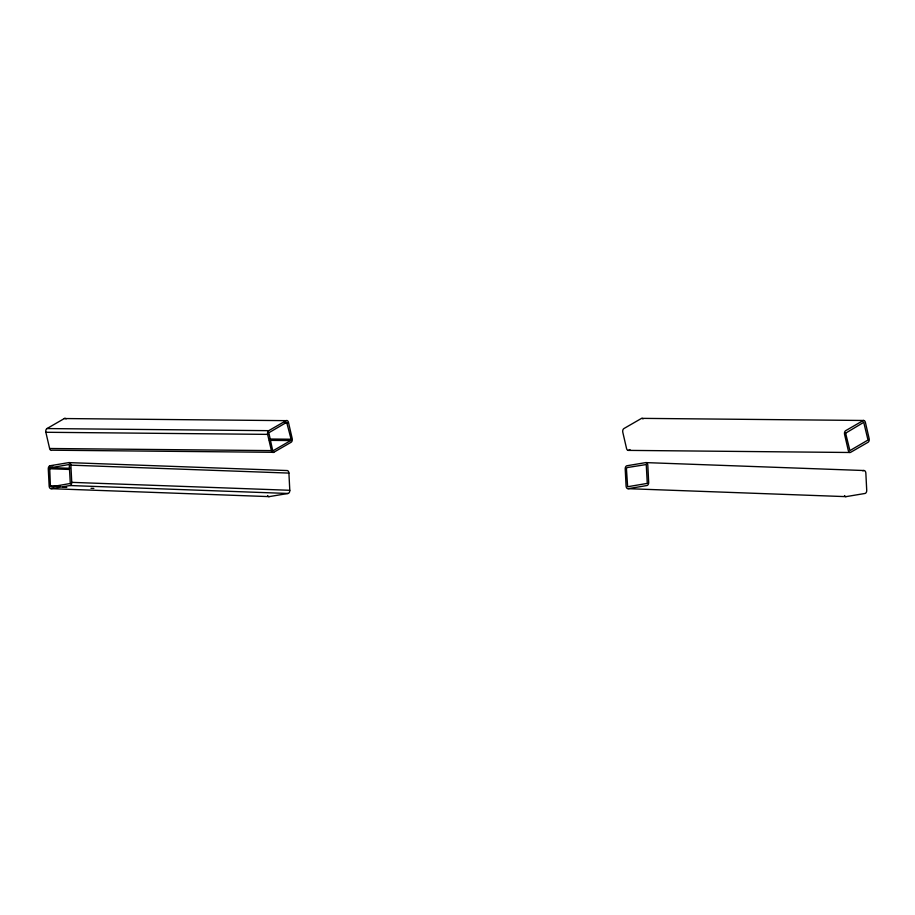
<?xml version="1.0" encoding="UTF-8"?>
<svg xmlns="http://www.w3.org/2000/svg" width="915" height="915" viewBox="0 0 915 915"><rect width="100%" height="100%" fill="white"/><g stroke="black" fill="none" stroke-linecap="round" stroke-linejoin="round"><path stroke-width="1.37" d="M290.695 440.561L291.096 439.223L286.681 422.318L268.838 432.761L272.624 450.294L273.345 450.58L290.695 440.561L269.376 440.355M46.974 428.563L64.325 418.544L286.098 420.648A2.882 1.841 -89.5 0 1 288.454 422.353L292.205 438.582A2.882 1.841 -89.5 0 1 291.096 442.288L273.745 452.307L51.972 450.203A2.882 1.841 -89.5 0 1 49.616 448.499L45.853 432.269A2.882 1.841 -89.5 0 1 46.974 428.563L268.747 430.668L286.098 420.648M629.989 449.574L628.902 450.203A2.882 1.841 -89.5 0 1 626.546 448.499L622.795 432.269A2.882 1.841 -89.5 0 1 623.904 428.563L641.255 418.544A2.882 1.841 -89.5 0 1 642.993 418.933M51.091 486.849L70.283 483.475L69.254 464.5L49.696 467.885L50.405 486.208L53.939 486.952M50.016 465.746L68.842 462.601L286.887 470.539A2.882 1.887 -87.9 0 1 288.911 473.089L289.792 490.291A2.882 1.887 -87.9 0 1 288.053 493.471L269.227 496.616L51.183 488.679A2.882 1.887 -87.9 0 1 49.158 486.128L48.278 468.926A2.882 1.887 -87.9 0 1 50.016 465.746L52.864 465.849M51.183 488.679L70.02 485.533L288.053 493.471M863.989 470.527L645.773 462.601L626.947 465.746A2.882 1.887 -87.9 0 0 625.208 468.926L626.089 486.128A2.882 1.887 -87.9 0 0 628.113 488.679L845.986 496.639M628.113 488.679L646.951 485.533A2.882 1.887 -87.9 0 0 648.678 482.354L647.809 465.152A2.882 1.887 -87.9 0 0 645.773 462.601M862.639 470.733L863.817 470.539A2.882 1.887 -87.9 0 1 865.842 473.089L866.722 490.291A2.882 1.887 -87.9 0 1 864.984 493.471L846.158 496.616A2.882 1.887 -87.9 0 1 844.511 495.587M641.941 418.361L863.714 420.477M284.508 422.97L287.344 422.993M45.853 432.269L267.637 434.373A2.882 1.841 -89.5 0 1 268.747 430.668M269.776 439.017L291.096 439.223M628.216 450.386L850.001 452.49M49.616 448.499L271.389 450.603A2.882 1.841 -89.5 0 0 273.745 452.307M68.842 462.601A2.882 1.887 -87.9 0 1 70.878 465.152L288.911 473.089M50.108 467.588L70.055 468.308M49.479 468.732L69.437 469.452M70.02 485.533A2.882 1.887 -87.9 0 0 71.747 482.354L289.792 490.291M50.359 485.922L60.333 486.288M62.495 487.26L66.772 487.421M90.997 488.301L93.845 488.404M267.637 434.373L271.389 450.603M70.878 465.152L71.747 482.354M64.325 418.544A2.882 1.841 -89.5 0 1 66.063 418.933M269.227 496.616A2.882 1.887 -87.9 0 1 267.58 495.587M626.42 468.537L627.644 486.734L647.271 483.394L646.253 464.546L627.038 467.588L626.42 468.537M845.643 433.253L849.898 450.615L868.003 440.024L863.737 422.33L845.654 433.138M863.028 420.648L845.677 430.668A2.882 1.841 -89.5 0 0 844.568 434.373L848.319 450.603A2.882 1.841 -89.5 0 0 850.676 452.307L868.026 442.288A2.882 1.841 -89.5 0 0 869.147 438.582L865.384 422.353A2.882 1.841 -89.5 0 0 863.028 420.648"/></g></svg>
